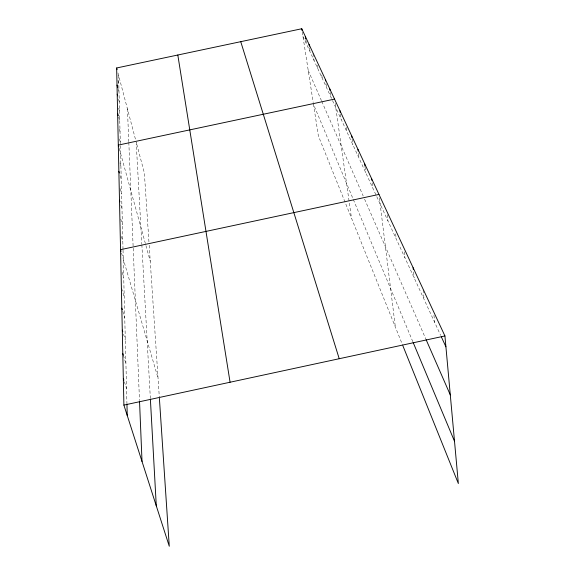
<?xml version="1.0" encoding="UTF-8"?>
<svg xmlns="http://www.w3.org/2000/svg" width="575" height="575" viewBox="0 0 575 575"><rect width="100%" height="100%" fill="white"/><g stroke="black" fill="none" stroke-linecap="round" stroke-linejoin="round"><path stroke-width="0.43" stroke-dasharray="2.88 2.16" d="M302.924 36.311L332.142 99.748M332.501 100.532L440.651 335.376M308.222 70.445L321.447 100.647M321.777 101.408L363.184 195.96M364.579 199.144L425.744 338.833M412.814 341.665L313.468 104.269L318.37 135.88L402.938 345.891M124.401 381.829L126.55 388.635M123.309 355.156L125.911 363.537M123.546 334.226L125.314 339.998M122.791 311.398L124.753 317.889M121.605 288.298L124.229 297.081M122.216 272.327L123.733 277.466M121.541 253.036L158.046 378.127M121.375 236.433L122.813 241.407M120.757 219.097L122.396 224.803M120.858 205.038L121.993 209.048M120.06 188.557L121.612 194.084M120.06 175.576L121.253 179.853M119.974 162.926L120.908 166.29M119.406 138.949L120.297 142.219M119.212 148.4L150.24 261.215M119.37 129.102L120.024 131.517M118.694 117.271L119.765 121.239M118.673 108.229L119.514 111.356M117.911 88.471L119.039 92.697M118.587 99.281L119.269 101.854M117.933 80.543L118.817 83.885M117.947 72.91L135.729 140.278M302.277 32.114L313.202 102.537M305.85 39.826L306.504 44.088M309.558 47.826L310.22 52.145M313.008 53.497L314.072 60.512M317.472 65.198L318.068 69.201M321.748 74.98L322.23 78.229M325.953 83.504L326.557 87.623M330.33 92.381L331.056 97.398M335.146 103.342L351.505 218.155M340.465 114.217L341.191 119.392M346.287 127.391L346.89 131.783M352.108 139.1L352.877 144.785M358.512 153.496L359.174 158.448M365.032 166.958L365.801 172.838M372.126 182.864L372.78 187.996M379.392 197.908L395.356 327.067M387.191 214.712L387.938 220.908M395.607 233.853L396.182 238.812M404.268 251.908L404.929 257.801M413.569 271.975L414.216 277.969M423.121 289.843L424.098 299.438M433.952 315.229L434.643 322.331M148.947 241.816L144.354 172.953L136.174 141.982L141.802 243.807M149.177 245.252L159.34 397.469M141.853 244.67L150.341 398.195M127.427 108.826L128.786 141.615M128.822 142.442L139.488 400.2M118.601 75.382L120.362 144.792M120.383 145.647L123.014 249.298M123.036 250.175L126.917 402.946"/><path stroke-width="0.86" d="M159.397 398.353L169.273 546.25L123.898 405.102L444.928 335.951L458.354 483.532L402.938 345.891M334.542 99.101L118.306 145.087L118.759 146.747M378.968 194.429L120.556 249.665L121.045 251.347M123.898 405.102L116.646 67.972L301.753 28.75L444.928 335.951M441.406 337.007L445.912 346.797M426.089 339.631L450.29 394.896M413.159 342.477L454.509 441.291M123.323 378.422L123.862 380.125M240.745 41.673L339.221 358.721M122.784 353.474L123.309 355.156M122.281 330.1L122.791 331.753M121.814 308.15L122.302 309.774M119.492 200.222L119.945 201.832M118.867 171.307L119.341 173.01M117.616 113.304L118.263 115.683M117.013 85.086L117.688 87.623M117.207 94.135L117.667 95.845M116.646 67.972L117.077 69.618M177.812 55.013L230.072 382.231M301.753 28.75L302.012 30.432M305.325 36.419L305.72 38.971M309.034 44.368L309.293 46.093M325.349 79.386L325.594 81.032M329.849 89.039L330.093 90.713M339.976 110.767L340.22 112.492M351.67 135.858L351.893 137.482M357.966 149.371L358.189 151.024M364.6 163.595L364.924 166.118M371.587 178.595L371.802 180.298M413.109 267.691L413.296 269.402M150.384 399.079L156.285 505.856M139.524 401.091L142.025 461.488M126.938 403.844L127.233 415.473"/></g></svg>
